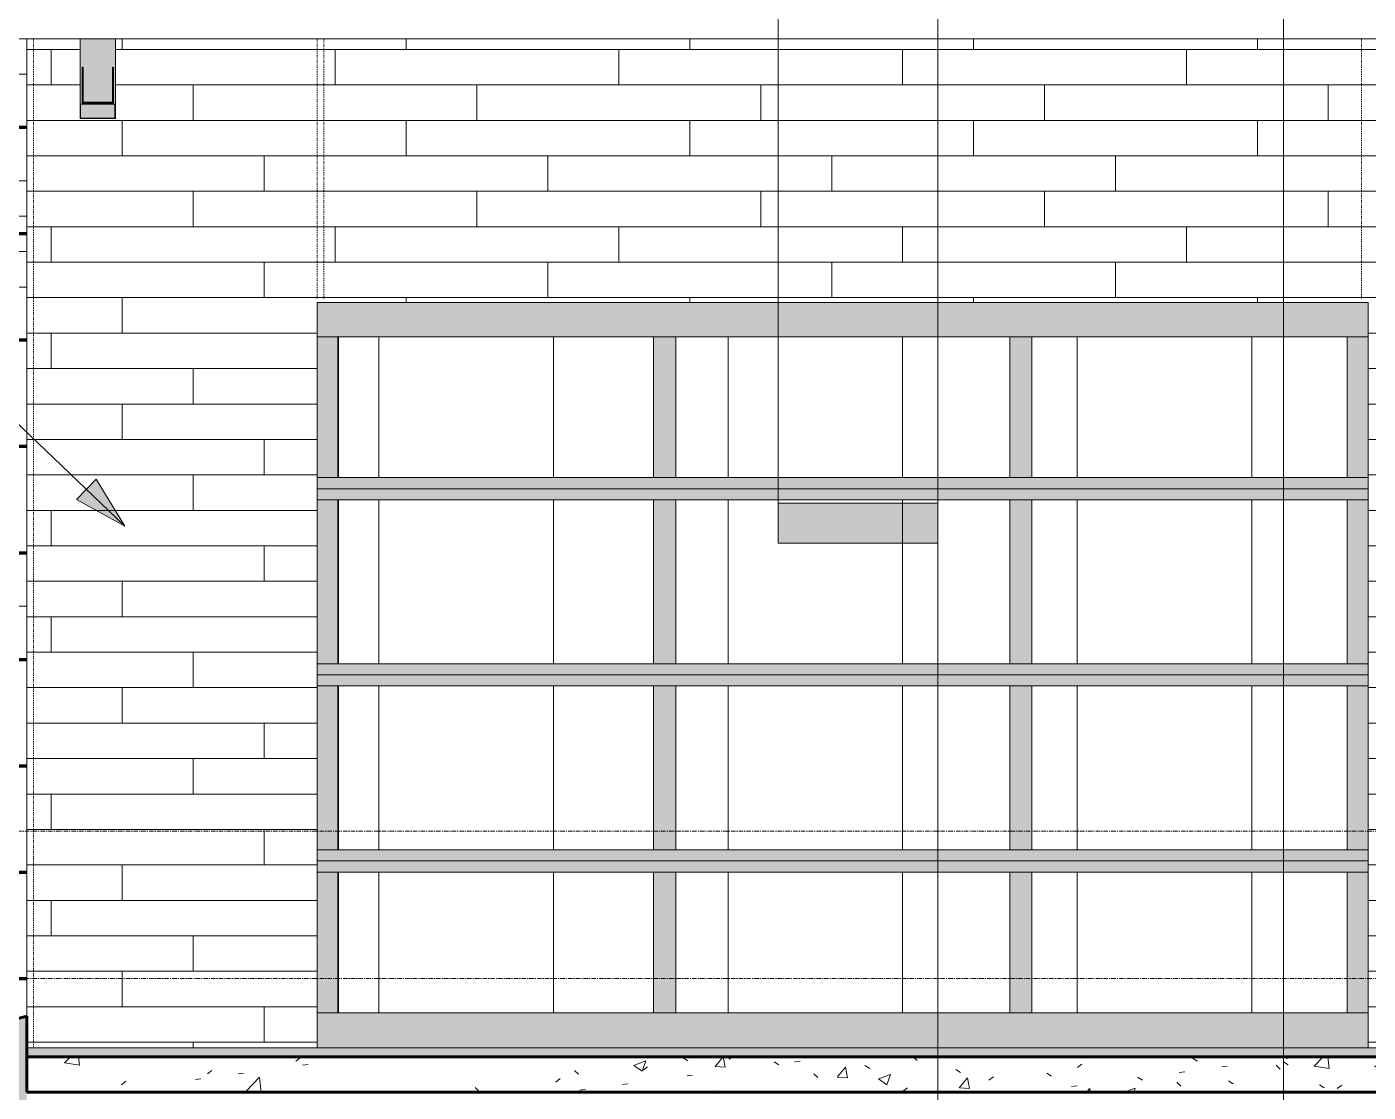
# Model space of a CAD drawing. Header units: inches. Extents: x -9021 to -6963, y -226 to 478.
# Drawn here: x -8876.6 to -8725.3, y -120.8 to -0.6 of the extents above; entities that cross this region are included whole.
import ezdxf

# ---------------------------------------------------------------- set-up
doc = ezdxf.new("R2010")
doc.units = ezdxf.units.IN
doc.header["$MEASUREMENT"] = 0
doc.linetypes.add('Dash 1_16_', pattern=[0.125, 0.0625, -0.0625])
doc.linetypes.add('Grid Line 1_2_', pattern=[0.875, 0.5, -0.125, 0.125, -0.125])
for name, color, linetype, lineweight in [('A-DETL-1', 90, 'Dash 1_16_', 9), ('A-DOOR', 31, 'Continuous', 18), ('A-DOOR-1', 31, 'Continuous', 9), ('A-FLOR-LEVL-1', 51, 'Grid Line 1_2_', 9), ('A-FLOR-PATT-1', 8, 'Continuous', 9), ('A-WALL', 113, 'Continuous', 18), ('A-WALL-PATT-1', 111, 'Continuous', 9), ('C-TOPO', 7, 'Continuous', 9), ('C-TOPO-1', 7, 'Continuous', 60), ('C-TOPO-MAJR', 7, 'Continuous', 80), ('G-ANNO-SYMB-1', 111, 'Continuous', 9), ('G-ANNO-TEXT', 231, 'Continuous', 9), ('S-FNDN', 32, 'Continuous', 18), ('S-FNDN-1', 32, 'Continuous', 60)]:
    doc.layers.add(name, color=color, linetype=linetype, lineweight=lineweight)

# ---------------------------------------------------------------- blocks, each defined once
blk = doc.blocks.new('Door-Sectional_Model3552_Comcl_Amarr - BOAT HOUSE-1877175-BUILDING ELEVATION - NORTH _LAKE_')
at = {"layer": 'A-DOOR'}
h = blk.add_hatch(color=256, dxfattribs=at)
h.paths.add_polyline_path([(-8843.82, -52.75), (-8725.32, -52.75), (-8725.32, -51.5), (-8843.82, -51.5), (-8843.82, -52.74)], flags=0)
h.paths.add_polyline_path([(-8841.44, -35.62), (-8725.32, -35.62), (-8725.32, -31.75), (-8843.82, -31.75), (-8843.82, -35.62)], flags=0)
h = blk.add_hatch(color=256, dxfattribs=at)
h.paths.add_polyline_path([(-8725.32, -51.5), (-8725.32, -35.62), (-8727.69, -35.62), (-8727.69, -51.5)], flags=0)
h.paths.add_polyline_path([(-8841.49, -51.5), (-8841.49, -35.62), (-8843.82, -35.62), (-8843.82, -51.5)], flags=0)
h = blk.add_hatch(color=256, dxfattribs=at)
h.paths.add_polyline_path([(-8841.49, -111.87), (-8841.44, -111.87), (-8841.44, -96), (-8841.49, -96)], flags=0)
h.paths.add_polyline_path([(-8841.44, -93.5), (-8841.44, -75), (-8841.49, -75), (-8841.49, -93.5)], flags=0)
h.paths.add_polyline_path([(-8841.44, -72.5), (-8841.44, -54), (-8841.49, -54), (-8841.49, -72.5)], flags=0)
h.paths.add_polyline_path([(-8841.44, -51.5), (-8841.44, -35.62), (-8841.49, -35.62), (-8841.49, -51.5)], flags=0)
for points in [[(-8805.9, -51.5), (-8803.4, -51.5), (-8803.4, -35.62), (-8805.9, -35.62), (-8805.9, -46.23)], [(-8765.74, -51.5), (-8763.24, -51.5), (-8763.24, -35.62), (-8765.74, -35.62), (-8765.74, -46.23)], [(-8805.9, -72.5), (-8803.4, -72.5), (-8803.4, -54), (-8805.9, -54)], [(-8765.74, -72.5), (-8763.24, -72.5), (-8763.24, -54), (-8765.74, -54), (-8765.74, -68.75)], [(-8805.9, -93.5), (-8803.4, -93.5), (-8803.4, -75), (-8805.9, -75), (-8805.9, -83.9)], [(-8765.74, -93.5), (-8763.24, -93.5), (-8763.24, -75), (-8765.74, -75), (-8765.74, -83.9)], [(-8803.4, -111.87), (-8803.4, -96), (-8805.9, -96), (-8805.9, -111.87)], [(-8763.24, -111.87), (-8763.24, -96), (-8765.74, -96), (-8765.74, -111.87)]]:
    blk.add_hatch(color=256, dxfattribs=at).paths.add_polyline_path(points, flags=0)
h = blk.add_hatch(color=256, dxfattribs=at)
h.paths.add_polyline_path([(-8725.32, -73.75), (-8725.32, -72.5), (-8843.82, -72.5), (-8843.82, -73.75), (-8727.69, -73.75)], flags=0)
h.paths.add_polyline_path([(-8841.44, -54), (-8725.32, -53.99), (-8725.32, -52.75), (-8843.82, -52.76), (-8843.82, -54)], flags=0)
h = blk.add_hatch(color=256, dxfattribs=at)
h.paths.add_polyline_path([(-8841.49, -72.5), (-8841.49, -54), (-8843.82, -54), (-8843.82, -72.5)], flags=0)
h.paths.add_polyline_path([(-8725.32, -72.5), (-8725.32, -54), (-8727.69, -54), (-8727.69, -72.5)], flags=0)
h = blk.add_hatch(color=256, dxfattribs=at)
h.paths.add_polyline_path([(-8782.25, -94.75), (-8725.32, -94.75), (-8725.32, -93.5), (-8843.82, -93.5), (-8843.82, -94.75), (-8841.44, -94.75)], flags=0)
h.paths.add_polyline_path([(-8843.82, -75), (-8725.32, -74.99), (-8725.32, -73.75), (-8843.82, -73.76)], flags=0)
h = blk.add_hatch(color=256, dxfattribs=at)
h.paths.add_polyline_path([(-8841.49, -93.5), (-8841.49, -75), (-8843.82, -75), (-8843.82, -93.5)], flags=0)
h.paths.add_polyline_path([(-8725.32, -93.5), (-8725.32, -75), (-8727.69, -75), (-8727.69, -93.5)], flags=0)
h = blk.add_hatch(color=256, dxfattribs=at)
h.paths.add_polyline_path([(-8843.82, -115.41), (-8725.32, -115.41), (-8725.32, -111.87), (-8843.82, -111.87), (-8843.82, -112.62)], flags=0)
h.paths.add_polyline_path([(-8843.82, -96), (-8725.32, -95.99), (-8725.32, -94.75), (-8843.82, -94.76)], flags=0)
h = blk.add_hatch(color=256, dxfattribs=at)
h.paths.add_polyline_path([(-8841.49, -111.87), (-8841.49, -96), (-8843.82, -96), (-8843.82, -111.87)], flags=0)
h.paths.add_polyline_path([(-8727.69, -111.87), (-8725.32, -111.87), (-8725.32, -96), (-8727.69, -96)], flags=0)
at = {"layer": 'A-DOOR-1'}
h = blk.add_hatch(dxfattribs=at)
h.set_pattern_fill('FP_8', color=256, style=0, pattern_type=2)
h.set_pattern_definition([(90, (-8876.254, -52.75), (19.685, -1e-15), [24, 0, 0, 0])])
h.paths.add_polyline_path([(-8841.44, -51.5), (-8805.9, -51.5), (-8805.9, -35.62), (-8841.44, -35.62), (-8841.44, -46.23)], flags=0)
h.paths.add_polyline_path([(-8803.4, -51.5), (-8765.74, -51.5), (-8765.74, -35.62), (-8803.4, -35.62), (-8803.4, -46.23)], flags=0)
h.paths.add_polyline_path([(-8763.24, -51.5), (-8727.69, -51.5), (-8727.69, -35.62), (-8763.24, -35.62), (-8763.24, -46.23)], flags=0)
h = blk.add_hatch(dxfattribs=at)
h.set_pattern_fill('FP_9', color=256, style=0, pattern_type=2)
h.set_pattern_definition([(90, (-8876.254, -73.75), (19.685, -1e-15), [24, 0, 0, 0])])
h.paths.add_polyline_path([(-8763.24, -72.5), (-8727.69, -72.5), (-8727.69, -54), (-8763.24, -54), (-8763.24, -66.46)], flags=0)
h.paths.add_polyline_path([(-8805.9, -72.5), (-8805.9, -54), (-8841.44, -54), (-8841.44, -72.5)], flags=0)
h.paths.add_polyline_path([(-8803.4, -72.5), (-8765.74, -72.5), (-8765.74, -54), (-8803.4, -54)], flags=0)
h = blk.add_hatch(dxfattribs=at)
h.set_pattern_fill('FP_10', color=256, style=0, pattern_type=2)
h.set_pattern_definition([(90, (-8876.254, -94.75), (19.685, -1e-15), [24, 0, 0, 0])])
h.paths.add_polyline_path([(-8750.17, -93.5), (-8727.69, -93.5), (-8727.69, -75), (-8763.24, -75), (-8763.24, -93.5)], flags=0)
h.paths.add_polyline_path([(-8805.9, -93.5), (-8805.9, -75), (-8841.44, -75), (-8841.44, -93.5)], flags=0)
h.paths.add_polyline_path([(-8803.4, -93.5), (-8765.74, -93.5), (-8765.74, -75), (-8803.4, -75), (-8803.4, -83.9)], flags=0)
h = blk.add_hatch(dxfattribs=at)
h.set_pattern_fill('FP_11', color=256, style=0, pattern_type=2)
h.set_pattern_definition([(90, (-8876.254, -115.75), (19.685, -1e-15), [24, 0, 0, 0])])
h.paths.add_polyline_path([(-8729.71, -111.87), (-8727.69, -111.87), (-8727.69, -96), (-8763.24, -96), (-8763.24, -111.87)], flags=0)
h.paths.add_polyline_path([(-8805.9, -111.87), (-8805.9, -96), (-8841.44, -96), (-8841.44, -111.87)], flags=0)
h.paths.add_polyline_path([(-8803.4, -111.87), (-8765.74, -111.87), (-8765.74, -96), (-8803.4, -96)], flags=0)
at = {"layer": 'A-DOOR'}
for p, q in [((-8841.49, -35.62), (-8843.82, -35.62)), ((-8843.82, -35.62), (-8725.32, -35.62)), ((-8841.49, -51.5), (-8841.49, -35.62)), ((-8841.44, -35.62), (-8841.44, -51.5)), ((-8805.9, -35.62), (-8803.4, -35.62)), ((-8805.9, -51.5), (-8805.9, -35.62)), ((-8803.4, -51.5), (-8803.4, -35.62)), ((-8765.74, -35.62), (-8763.24, -35.62)), ((-8765.74, -51.5), (-8765.74, -35.62)), ((-8763.24, -51.5), (-8763.24, -35.62)), ((-8727.69, -35.62), (-8727.69, -51.5)), ((-8725.32, -35.62), (-8727.69, -35.62)), ((-8843.82, -51.5), (-8841.49, -51.5)), ((-8725.32, -51.5), (-8843.82, -51.5)), ((-8843.82, -52.75), (-8725.32, -52.75)), ((-8725.32, -52.75), (-8843.82, -52.75)), ((-8803.4, -51.5), (-8805.9, -51.5)), ((-8763.24, -51.5), (-8765.74, -51.5)), ((-8727.69, -51.5), (-8725.32, -51.5)), ((-8841.49, -54), (-8843.82, -54)), ((-8843.82, -54), (-8725.32, -54)), ((-8841.49, -72.5), (-8841.49, -54)), ((-8841.44, -54), (-8841.44, -72.5)), ((-8805.9, -54), (-8803.4, -54)), ((-8805.9, -72.5), (-8805.9, -54)), ((-8803.4, -72.5), (-8803.4, -54)), ((-8765.74, -54), (-8763.24, -54)), ((-8765.74, -72.5), (-8765.74, -54)), ((-8763.24, -72.5), (-8763.24, -54)), ((-8727.69, -54), (-8727.69, -72.5)), ((-8725.32, -54), (-8727.69, -54)), ((-8843.82, -72.5), (-8841.49, -72.5)), ((-8725.32, -72.5), (-8843.82, -72.5)), ((-8803.4, -72.5), (-8805.9, -72.5)), ((-8763.24, -72.5), (-8765.74, -72.5)), ((-8727.69, -72.5), (-8725.32, -72.5)), ((-8843.82, -73.75), (-8725.32, -73.75)), ((-8725.32, -73.75), (-8843.82, -73.75)), ((-8841.49, -75), (-8843.82, -75)), ((-8843.82, -75), (-8725.32, -75)), ((-8841.49, -93.5), (-8841.49, -75)), ((-8841.44, -75), (-8841.44, -93.5)), ((-8805.9, -75), (-8803.4, -75)), ((-8805.9, -93.5), (-8805.9, -75)), ((-8803.4, -93.5), (-8803.4, -75)), ((-8765.74, -75), (-8763.24, -75)), ((-8765.74, -93.5), (-8765.74, -75)), ((-8763.24, -93.5), (-8763.24, -75)), ((-8727.69, -75), (-8727.69, -93.5)), ((-8725.32, -75), (-8727.69, -75)), ((-8843.82, -93.5), (-8841.49, -93.5)), ((-8725.32, -93.5), (-8843.82, -93.5)), ((-8803.4, -93.5), (-8805.9, -93.5)), ((-8763.24, -93.5), (-8765.74, -93.5)), ((-8727.69, -93.5), (-8725.32, -93.5)), ((-8843.82, -94.75), (-8725.32, -94.75)), ((-8725.32, -94.75), (-8843.82, -94.75)), ((-8841.49, -96), (-8843.82, -96)), ((-8843.82, -96), (-8725.32, -96)), ((-8841.49, -111.87), (-8841.49, -96)), ((-8841.44, -96), (-8841.44, -111.87)), ((-8805.9, -96), (-8803.4, -96)), ((-8805.9, -111.87), (-8805.9, -96)), ((-8803.4, -111.87), (-8803.4, -96)), ((-8765.74, -96), (-8763.24, -96)), ((-8765.74, -111.87), (-8765.74, -96)), ((-8763.24, -111.87), (-8763.24, -96)), ((-8727.69, -96), (-8727.69, -111.87)), ((-8725.32, -96), (-8727.69, -96)), ((-8843.82, -111.87), (-8841.49, -111.87)), ((-8725.32, -111.87), (-8843.82, -111.87)), ((-8803.4, -111.87), (-8805.9, -111.87)), ((-8763.24, -111.87), (-8765.74, -111.87)), ((-8727.69, -111.87), (-8725.32, -111.87))]:
    blk.add_line(p, q, dxfattribs=at)
blk = doc.blocks.new('Walls 3 - Walls 3-1648727-BUILDING ELEVATION - NORTH _LAKE_')
at = {"layer": 'A-WALL'}
blk.add_hatch(color=256, dxfattribs=at).paths.add_polyline_path([(-8866.91, -9.25), (-8866.78, -9.25), (-8866.78, -5.19), (-8866.91, -5.19), (-8866.91, -9.13), (-8870.22, -9.13), (-8870.22, -5.19), (-8870.34, -5.19), (-8870.34, -9.25), (-8870.22, -9.25)], flags=0)
for p, q in [((-8870.22, -5.19), (-8870.34, -5.19)), ((-8870.34, -5.19), (-8870.34, -9.25)), ((-8870.22, -9.13), (-8870.22, -5.19)), ((-8866.78, -5.19), (-8866.91, -5.19)), ((-8866.91, -5.19), (-8866.91, -9.13)), ((-8866.78, -9.25), (-8866.78, -5.19)), ((-8870.34, -9.25), (-8866.78, -9.25)), ((-8866.91, -9.13), (-8870.22, -9.13))]:
    blk.add_line(p, q, dxfattribs=at)
blk = doc.blocks.new('Walls 2 - Walls 3-2244520-BUILDING ELEVATION - NORTH _LAKE_')
at = {"layer": 'A-WALL'}
blk.add_hatch(color=256, dxfattribs=at).paths.add_polyline_path([(-8866.65, -10.94), (-8866.65, -9.38), (-8870.51, -9.38), (-8870.51, -10.94)], flags=0)
for p, q in [((-8866.65, -9.38), (-8870.51, -9.38)), ((-8870.51, -9.38), (-8870.51, -10.94)), ((-8866.65, -10.94), (-8866.65, -9.38)), ((-8870.51, -10.94), (-8866.65, -10.94))]:
    blk.add_line(p, q, dxfattribs=at)
blk = doc.blocks.new('Section - 3_32_ x 3_8_-54337-BUILDING ELEVATION - NORTH _LAKE_')
at = {"layer": 'G-ANNO-SYMB-1'}
blk.add_hatch(color=256, dxfattribs=at).paths.add_polyline_path([(-8773.85, -54.39), (-8791.85, -54.39), (-8791.85, -58.89), (-8773.85, -58.89)], flags=0)
for p, q in [((-8791.85, -58.89), (-8791.85, -54.39)), ((-8791.85, -54.39), (-8773.85, -54.39)), ((-8773.85, -54.39), (-8773.85, -58.89)), ((-8773.85, -58.89), (-8791.85, -58.89))]:
    blk.add_line(p, q, dxfattribs=at)

msp = doc.modelspace()

# ---------------------------------------------------------------- hatches: boundary and pattern name
at = {"layer": 'A-FLOR-PATT-1'}
h = msp.add_hatch(dxfattribs=at)
h.set_pattern_fill('FP_15', color=256, style=0, pattern_type=2)
h.set_pattern_definition([(50, (-8685.235, 0), (13.77135, -1.20496), [1.44, -15.84]), (355, (-8685.235, 0), (-2.6644, 14.4422), [1.152, -12.672]), (100.451, (-8684.087, -0.1), (11.1071, 13.2374), [1.224, -13.462]), (46.184, (-8685.235, 3.84), (20.4913, -3.1779), [2.16, -23.76]), (96.636, (-8683.527, 3.575), (17.9459, 18.7032), [1.836, -20.193]), (351.184, (-8685.235, 3.84), (17.9454, 18.7026), [1.728, -19.008]), (21, (-8683.315, 2.88), (11.4605, -7.73037), [1.44, -15.84]), (326, (-8683.315, 2.88), (4.67135, 13.92315), [1.152, -12.672]), (71.451, (-8682.36, 2.236), (16.1321, 6.19284), [1.224, -13.462]), (37.5, (-8685.235, 0), (0.23312, 6.39175), [0.634, -11.885, 0.634, -12.23, -12.72]), (37.5, (-8685.235, 0), (0.23312, 6.39175), [-25.382, 0.634, -12.086]), (7.5, (-8685.235, 0), (5.05073, 7.57304), [0.634, -6.701, 0.634, -11.597, -4.848]), (7.5, (-8685.235, 0), (5.05073, 7.57304), [-19.565, 0.634, -4.214]), (327.5, (-8689.516, 0), (10.24958, -0.43289), [0.634, -4.166, 0.634, -14.342, -19.872]), (327.5, (-8689.516, 0), (10.24958, -0.43289), [-19.776, 0.634, -19.238]), (317.5, (-8691.436, 0), (11.1974, 1.92214), [0.634, -5.606, 0.634, -9.312, -14.112]), (317.5, (-8691.436, 0), (11.1974, 1.92214), [-16.186, 0.634, -13.478])])
h.paths.add_polyline_path([(-8876.51, -120.83), (-8644.57, -120.83), (-8644.57, -116.83), (-8876.57, -116.83), (-8876.57, -120.83)], flags=0)
at = {"layer": 'A-WALL-PATT-1'}
h = msp.add_hatch(dxfattribs=at)
h.set_pattern_fill('FP_1', color=256, style=0, pattern_type=2)
h.set_pattern_definition([(0, (-8697.819, -107.2), (0, 4), []), (90, (-8697.819, -107.2), (-8, 8), [4, -28]), (90, (-8681.819, -103.2), (-8, 8), [4, -28])])
h.paths.add_polyline_path([(-8692.82, -115.82), (-8692.82, -2), (-8866.57, -2), (-8866.57, -11), (-8870.57, -11), (-8870.57, -2), (-8876.57, -2), (-8876.57, -115.82), (-8843.82, -115.82), (-8843.82, -31.75), (-8725.32, -31.75), (-8725.32, -115.82), (-8701.19, -115.82)], flags=0)
at = {"layer": 'C-TOPO'}
msp.add_hatch(color=256, dxfattribs=at).paths.add_polyline_path([(-8929.82, -196.91), (-8876.57, -196.91), (-8876.57, -112.24), (-8911.62, -121.57), (-8930.35, -127.56), (-8930.35, -196.91)], flags=0)
at = {"layer": 'G-ANNO-TEXT'}
msp.add_hatch(color=256, dxfattribs=at).paths.add_polyline_path([(-8865.52, -56.97), (-8868.74, -51.66), (-8870.96, -53.98)], flags=0)
at = {"layer": 'S-FNDN'}
h = msp.add_hatch(color=256, dxfattribs=at)
h.paths.add_polyline_path([(-8866.65, -11), (-8866.57, -11), (-8866.57, -2), (-8870.57, -2), (-8870.57, -11), (-8870.51, -11)], flags=0)
h.paths.add_polyline_path([(-8870.51, -10.94), (-8870.5, -9.38), (-8866.65, -9.38), (-8866.65, -10.94)], flags=0)
h.paths.add_polyline_path([(-8870.22, -9.25), (-8870.34, -9.25), (-8870.34, -5.19), (-8870.22, -5.19), (-8870.22, -9.13), (-8866.91, -9.13), (-8866.91, -5.19), (-8866.78, -5.19), (-8866.78, -9.25), (-8866.91, -9.25)], flags=0)
for points in [[(-8692.57, -116.83), (-8644.57, -116.83), (-8644.57, -113.48), (-8692.57, -113.48), (-8692.57, -113.07), (-8692.82, -113.07), (-8692.82, -115.82), (-8876.57, -115.82), (-8876.57, -116.83), (-8692.82, -116.83)], [(-8782.25, -115.82), (-8725.32, -115.82), (-8725.32, -115.41), (-8843.82, -115.41), (-8843.82, -115.82), (-8841.44, -115.82)]]:
    msp.add_hatch(color=256, dxfattribs=at).paths.add_polyline_path(points, flags=0)

# ---------------------------------------------------------------- linework, layer by layer
at = {"layer": 'A-DETL-1'}
for p, q in [((-8875.82, -2), (-8875.82, -115.82)), ((-8843.82, -2), (-8843.82, -31.29)), ((-8843.07, -2), (-8843.07, -31.29)), ((-8726.07, -2), (-8726.07, -31.29))]:
    msp.add_line(p, q, dxfattribs=at)
at = {"layer": 'A-FLOR-LEVL-1'}
for p, q in [((-8318.04, -91.37), (-9000.2, -91.37)), ((-8318.04, -108), (-9000.2, -108))]:
    msp.add_line(p, q, dxfattribs=at)
at = {"layer": 'A-WALL'}
msp.add_line((-8878.07, -2), (-8876.57, -2), dxfattribs=at)
at = {"layer": 'C-TOPO'}
for p, q in [((-8930.35, -6), (-8876.57, -6)), ((-8930.35, -18), (-8876.57, -18)), ((-8911.38, -22), (-8876.57, -22)), ((-8911.38, -22), (-8876.57, -22)), ((-8911.38, -26), (-8876.57, -26)), ((-8911.38, -26), (-8876.57, -26)), ((-8930.35, -30), (-8876.57, -30)), ((-8930.35, -66), (-8876.57, -66)), ((-8876.67, -66.03), (-8876.57, -66)), ((-8876.57, -77.78), (-8876.57, -78.1)), ((-8876.57, -78.1), (-8876.57, -77.78)), ((-8876.57, -77.78), (-8876.57, -78.1)), ((-8876.57, -89.72), (-8876.57, -78.1)), ((-8876.57, -89.72), (-8876.57, -78.1)), ((-8876.57, -89.72), (-8876.57, -78.1)), ((-8876.57, -89.72), (-8876.57, -112.24)), ((-8876.57, -89.72), (-8876.57, -112.24)), ((-8876.57, -89.72), (-8876.57, -112.24)), ((-8895.79, -117.36), (-8876.57, -112.24)), ((-8876.57, -112.24), (-8876.57, -116.83)), ((-8876.57, -116.83), (-8876.57, -112.24))]:
    msp.add_line(p, q, dxfattribs=at)
at = {"layer": 'C-TOPO-1'}
for p, q in [((-8876.57, -112.24), (-8895.79, -117.36)), ((-8876.57, -116.83), (-8876.57, -112.24)), ((-8876.57, -116.83), (-8876.57, -112.24))]:
    msp.add_line(p, q, dxfattribs=at)
at = {"layer": 'C-TOPO-MAJR'}
msp.add_line((-8900.08, -84), (-8876.57, -84), dxfattribs=at)
at = {"layer": 'C-TOPO-MAJR', "flags": 128}
for points in [[(-8876.57, -12), (-8891.78, -12), (-8925.28, -12)], [(-8876.57, -24), (-8893.72, -24), (-8925.22, -24)], [(-8876.57, -36), (-8890.64, -36), (-8930.35, -36)], [(-8876.57, -48), (-8891.78, -48), (-8893.78, -48), (-8909.84, -48), (-8925.28, -48), (-8930.35, -48)], [(-8930.35, -60), (-8926.12, -60), (-8910.82, -60), (-8886.47, -60), (-8883.64, -60), (-8876.57, -60)], [(-8930.35, -72), (-8920.55, -72), (-8876.57, -72)], [(-8883.48, -96), (-8880.93, -96), (-8876.57, -96)], [(-8896.69, -108), (-8889.28, -108), (-8876.57, -108)]]:
    msp.add_lwpolyline(points, dxfattribs=at)
at = {"layer": 'G-ANNO-SYMB-1'}
for p, q in [((-8773.85, 384.38), (-8773.85, -196.9)), ((-8791.85, 161.46), (-8791.85, -54.39)), ((-8734.85, 60.07), (-8734.85, -168.93))]:
    msp.add_line(p, q, dxfattribs=at)
at = {"layer": 'G-ANNO-TEXT'}
for p, q in [((-8865.52, -56.97), (-8899.3, -24.67)), ((-8868.74, -51.66), (-8870.96, -53.98)), ((-8865.52, -56.97), (-8868.74, -51.66)), ((-8870.96, -53.98), (-8865.52, -56.97))]:
    msp.add_line(p, q, dxfattribs=at)
at = {"layer": 'S-FNDN'}
for p, q in [((-8692.82, -2), (-8876.57, -2)), ((-8876.57, -2), (-8876.57, -77.78)), ((-8870.57, -11), (-8870.57, -2)), ((-8866.57, -2), (-8866.57, -11)), ((-8866.57, -11), (-8870.57, -11)), ((-8843.82, -115.82), (-8843.82, -31.75)), ((-8843.82, -31.75), (-8725.32, -31.75)), ((-8725.32, -31.75), (-8725.32, -115.82)), ((-8876.57, -115.82), (-8692.82, -115.82))]:
    msp.add_line(p, q, dxfattribs=at)
at = {"layer": 'S-FNDN-1'}
for p, q in [((-8644.57, -116.83), (-8876.57, -116.83)), ((-8876.57, -116.83), (-8876.57, -120.83)), ((-8876.57, -120.83), (-8644.57, -120.83))]:
    msp.add_line(p, q, dxfattribs=at)

# ---------------------------------------------------------------- block references
at = {"layer": 'A-DOOR'}
msp.add_blockref('Door-Sectional_Model3552_Comcl_Amarr - BOAT HOUSE-1877175-BUILDING ELEVATION - NORTH _LAKE_', (0, 0), dxfattribs=at)
at = {"layer": 'A-WALL'}
for name in ['Walls 3 - Walls 3-1648727-BUILDING ELEVATION - NORTH _LAKE_', 'Walls 2 - Walls 3-2244520-BUILDING ELEVATION - NORTH _LAKE_']:
    msp.add_blockref(name, (0, 0), dxfattribs=at)
at = {"layer": 'G-ANNO-SYMB-1'}
msp.add_blockref('Section - 3_32_ x 3_8_-54337-BUILDING ELEVATION - NORTH _LAKE_', (0, 0), dxfattribs=at)

doc.saveas('drawing.dxf')
